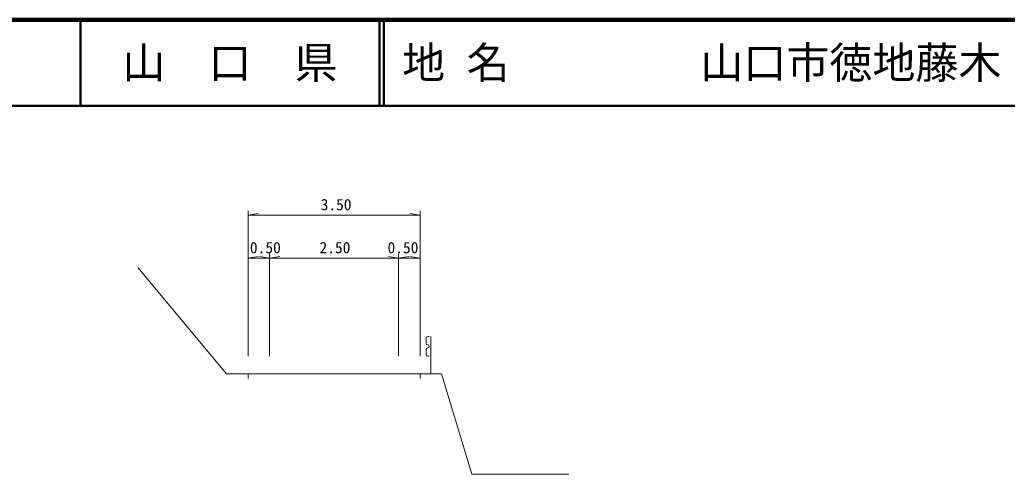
# Model space of a CAD drawing. Units: millimetres on the paper, enlarged 1000 times, with parts at other scales. Extents: x 40000 to 680000, y 20000 to 380000.
# Drawn here: x 325950 to 440696, y 327132 to 380000 of the extents above; entities that cross this region are included whole.
import ezdxf
from ezdxf.enums import TextEntityAlignment as Align

# ---------------------------------------------------------------- set-up
doc = ezdxf.new("R2010")
doc.units = ezdxf.units.MM
doc.header["$LTSCALE"] = 1000
for name, color, linetype, lineweight in [('M-BGD', 7, 'Continuous', 13), ('M-TTL', 2, 'Continuous', 140), ('M-TTL-LINE', 7, 'Continuous', 50)]:
    doc.layers.add(name, color=color, linetype=linetype, lineweight=lineweight)
doc.layers.add('M-TTL-TXT', color=7, linetype='Continuous')
doc.styles.add('ＭＳ ゴシック', font='')
doc.styles.get('ＭＳ ゴシック').set_extended_font_data('MS Gothic')

msp = doc.modelspace()

# ---------------------------------------------------------------- linework, layer by layer
at = {"layer": 'M-BGD'}
for p, q in [((352476, 357754), (352476, 340853)), ((352476, 357254), (353658, 357462)), ((352476, 357254), (372476, 357254)), ((372476, 357254), (371295, 357462)), ((372476, 357754), (372476, 340853)), ((352476, 352254), (353658, 352462)), ((354976, 352254), (353795, 352462)), ((354976, 352754), (354976, 340853)), ((354976, 352254), (356158, 352462)), ((369976, 352254), (368795, 352462)), ((369976, 352754), (369976, 340853)), ((369976, 352254), (371158, 352462)), ((372476, 352254), (371295, 352462)), ((349976, 338833), (339690, 351188)), ((352476, 352254), (354976, 352254)), ((354976, 352254), (369976, 352254)), ((369976, 352254), (372476, 352254)), ((373532, 343144), (373352, 343144)), ((373732, 338833), (373732, 343144)), ((373172, 342964), (373172, 342364)), ((373172, 341644), (373172, 341044)), ((373532, 340864), (373352, 340864)), ((349976, 338833), (374976, 338833)), ((352476, 338833), (352476, 338283)), ((372476, 338833), (372476, 338283)), ((374976, 338833), (378487, 327132)), ((378487, 327132), (389736, 327132))]:
    msp.add_line(p, q, dxfattribs=at)
for centre, start, end in [((373352, 342964), 90, 180), ((373352, 342364), 180, 270), ((373352, 342004), 270, 90), ((373352, 341644), 90, 180), ((373352, 341044), 180, 270)]:
    msp.add_arc(centre, 180, start, end, dxfattribs=at)
at = {"layer": 'M-TTL'}
msp.add_line((680000, 380000), (40000, 380000), dxfattribs=at)
at = {"layer": 'M-TTL-LINE'}
for p, q in [((333000, 380000), (333000, 370000)), ((367750, 380000), (367750, 370000)), ((368250, 380000), (368250, 370000)), ((40000, 370000), (680000, 370000))]:
    msp.add_line(p, q, dxfattribs=at)

# ---------------------------------------------------------------- texts
at = {"layer": 'M-BGD', "style": 'ＭＳ ゴシック'}
for s, p in [('3.50', (360916, 357441)), ('0.50', (352694, 352441)), ('2.50', (360780, 352441)), ('0.50', (368685, 352441))]:
    msp.add_text(s, height=1320, dxfattribs=at).set_placement(p, align=Align.BOTTOM_LEFT)
at = {"layer": 'M-TTL-TXT', "style": 'ＭＳ ゴシック'}
msp.add_text('山\u3000口\u3000県', height=3666, dxfattribs=at).set_placement((350375, 375000), align=Align.MIDDLE_CENTER)
for s, p in [('地 名', (370380, 375000)), ('山口市徳地藤木', (405024, 375000))]:
    msp.add_text(s, height=3666, dxfattribs=at).set_placement(p, align=Align.MIDDLE_LEFT)

doc.saveas('drawing.dxf')
